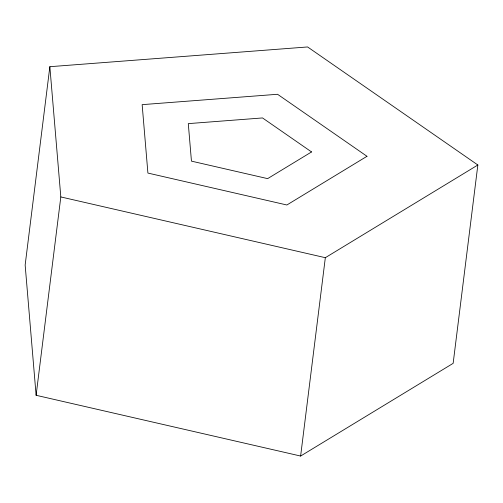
<?xml version="1.0" encoding="UTF-8"?>
<svg xmlns="http://www.w3.org/2000/svg" width="503" height="503" viewBox="0 0 503 503"><rect width="100%" height="100%" fill="white"/><g stroke="black" fill="none" stroke-linecap="round" stroke-linejoin="round"><path stroke-width="0.75" d="M49.854 66.698L25.15 265.05L36.109 395.289L300.624 456.045L453.146 363.348L477.85 164.997L307.597 46.955L49.854 66.698L60.819 196.937L36.109 395.289M300.624 456.045L325.334 257.693L477.85 164.997M60.819 196.937L325.334 257.693M311.558 151.937L267.634 178.634L191.448 161.136L188.292 123.625L262.522 117.941L311.558 151.937M366.989 156.295L286.867 204.991L147.907 173.07L142.148 104.649L277.549 94.281L366.989 156.295"/></g></svg>
